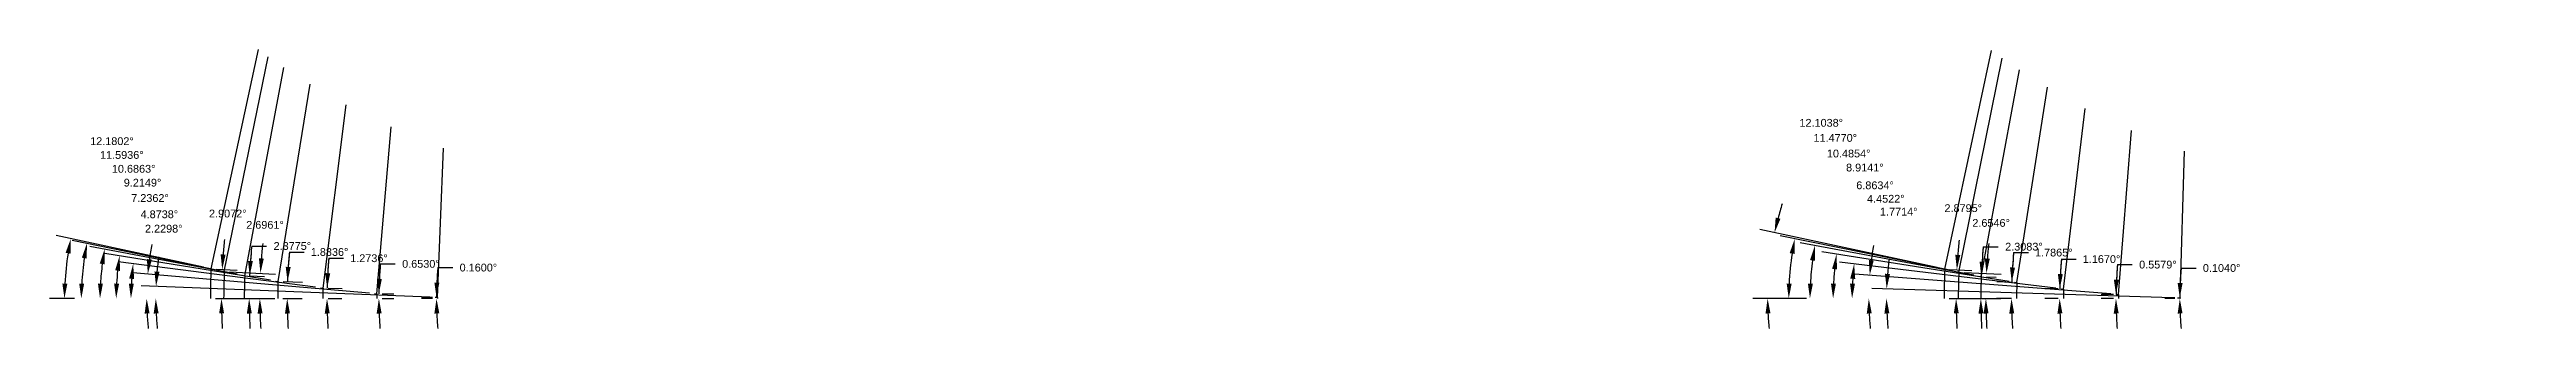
# Model space of a CAD drawing. Header units: inches. Extents: x 57 to 298, y -41 to 19.
# Drawn here: x 176.56 to 206.43, y -5.7 to -2.35 of the extents above; entities that cross this region are included whole.
import ezdxf

# ---------------------------------------------------------------- set-up
doc = ezdxf.new("R2010")
doc.units = ezdxf.units.IN
doc.header["$MEASUREMENT"] = 0
doc.header["$PDMODE"] = 35
doc.layers.get('Defpoints').update_dxf_attribs({"color": 10})
doc.layers.add('Blade_5', color=7, linetype='Continuous', true_color=0x0066cc)
doc.layers.add('Blade_6', color=7, linetype='Continuous', true_color=0xc880f5)
doc.styles.get("Standard").update_dxf_attribs({"font": 'arial.ttf'})
doc.dimstyles.get("Standard").update_dxf_attribs({"dimtxt": 0.09375, "dimasz": 0.18, "dimexe": 0.18, "dimexo": 0.0625, "dimgap": 0.09, "dimtad": 0, "dimtih": 1, "dimtoh": 1, "dimdec": 4, "dimzin": 0, "dimdsep": 46, "dimtxsty": 'Standard', "dimcen": 0.09, "dimadec": 4, "dimazin": 0, "dimtfac": 1, "dimtdec": 4, "dimtofl": 0, "dimtmove": 0, "dimatfit": 3, "dimfxl": 1, "dimtolj": 1, "dimtzin": 0, "dimarcsym": 0})

# ---------------------------------------------------------------- blocks, each defined once
blk = doc.blocks.new('*D309')
at = {"layer": 'Blade_5', "color": 0, "lineweight": -2, "transparency": 16777216}
for p, q in [((180.545, -4.927), (180.725, -4.927)), ((180.567, -5.287), (180.708, -5.289)), ((180.567, -5.344), (180.708, -5.344))]:
    blk.add_line(p, q, dxfattribs=at)
for start, end in [(175.2315, 179.347), (175.2321, 177.2896), (182.0574, 184.1149)]:
    blk.add_arc((185.541, -5.344), 5.013, start, end, dxfattribs=at)
at = {"layer": 'Blade_5', "color": 0, "transparency": 16777216}
for points in [[(180.501, -5.525), (180.561, -5.524), (180.528, -5.344)], [(180.564, -5.108), (180.504, -5.106), (180.528, -5.287)]]:
    blk.add_solid(points, dxfattribs=at)
at = {"layer": 'Defpoints', "color": 0, "transparency": 16777216}
for p in [(180.504, -5.344), (180.505, -5.287), (180.528, -5.325), (185.541, -5.344)]:
    blk.add_point(p, dxfattribs=at)
at = {"layer": 'Blade_5', "color": 0, "transparency": 16777216, "insert": (181.035, -4.927), "char_height": 0.09375, "attachment_point": 5}
blk.add_mtext('\\A1;0.6530°', dxfattribs=at)
blk = doc.blocks.new('*D310')
at = {"layer": 'Blade_5', "color": 0, "lineweight": -2, "transparency": 16777216}
for p, q in [((179.923, -4.859), (180.103, -4.859)), ((179.915, -5.344), (180.082, -5.344)), ((179.916, -5.219), (180.084, -5.223))]:
    blk.add_line(p, q, dxfattribs=at)
for start, end in [(175.0678, 178.7264), (175.0683, 176.8973), (181.8291, 183.6581)]:
    blk.add_arc((185.541, -5.344), 5.639, start, end, dxfattribs=at)
at = {"layer": 'Blade_5', "color": 0, "transparency": 16777216}
for points in [[(179.941, -5.04), (179.881, -5.038), (179.904, -5.219)], [(179.875, -5.525), (179.935, -5.524), (179.902, -5.344)]]:
    blk.add_solid(points, dxfattribs=at)
at = {"layer": 'Defpoints', "color": 0, "transparency": 16777216}
for p in [(179.853, -5.344), (179.854, -5.218), (179.902, -5.302), (185.541, -5.344)]:
    blk.add_point(p, dxfattribs=at)
at = {"layer": 'Blade_5', "color": 0, "transparency": 16777216, "insert": (180.408, -4.859), "char_height": 0.09375, "attachment_point": 5}
blk.add_mtext('\\A1;1.2736°', dxfattribs=at)
blk = doc.blocks.new('*D311')
at = {"layer": 'Blade_5', "color": 0, "lineweight": -2, "transparency": 16777216}
for p, q in [((179.448, -4.784), (179.628, -4.784)), ((179.371, -5.344), (179.602, -5.344)), ((179.374, -5.141), (179.606, -5.149))]:
    blk.add_line(p, q, dxfattribs=at)
for start, end in [(174.7448, 178.1164), (174.7452, 176.4308), (181.6856, 183.3712)]:
    blk.add_arc((185.541, -5.344), 6.119, start, end, dxfattribs=at)
at = {"layer": 'Blade_5', "color": 0, "transparency": 16777216}
for points in [[(179.464, -4.965), (179.404, -4.962), (179.426, -5.143)], [(179.395, -5.525), (179.455, -5.524), (179.422, -5.344)]]:
    blk.add_solid(points, dxfattribs=at)
at = {"layer": 'Defpoints', "color": 0, "transparency": 16777216}
for p in [(179.308, -5.344), (179.311, -5.139), (179.423, -5.277), (185.541, -5.344)]:
    blk.add_point(p, dxfattribs=at)
at = {"layer": 'Blade_5', "color": 0, "transparency": 16777216, "insert": (179.933, -4.784), "char_height": 0.09375, "attachment_point": 5}
blk.add_mtext('\\A1;1.8836°', dxfattribs=at)
blk = doc.blocks.new('*D312')
at = {"layer": 'Blade_5', "color": 0, "lineweight": -2, "transparency": 16777216}
for p, q in [((178.993, -4.712), (179.173, -4.712)), ((178.972, -5.071), (179.148, -5.079)), ((178.967, -5.344), (179.143, -5.344))]:
    blk.add_line(p, q, dxfattribs=at)
for start, end in [(174.4865, 177.6225), (174.4868, 176.0547), (181.5679, 183.1357)]:
    blk.add_arc((185.541, -5.344), 6.578, start, end, dxfattribs=at)
at = {"layer": 'Blade_5', "color": 0, "transparency": 16777216}
for points in [[(179.008, -4.893), (178.949, -4.89), (178.969, -5.071)], [(178.935, -5.525), (178.995, -5.524), (178.963, -5.344)]]:
    blk.add_solid(points, dxfattribs=at)
at = {"layer": 'Defpoints', "color": 0, "transparency": 16777216}
for p in [(178.91, -5.069), (178.904, -5.344), (178.964, -5.253), (185.541, -5.344)]:
    blk.add_point(p, dxfattribs=at)
at = {"layer": 'Blade_5', "color": 0, "transparency": 16777216, "insert": (179.484, -4.712), "char_height": 0.09375, "attachment_point": 5}
blk.add_mtext('\\A1;2.3775°', dxfattribs=at)
blk = doc.blocks.new('*D313')
at = {"layer": 'Blade_5', "color": 0, "lineweight": -2, "transparency": 16777216}
for p, q in [((178.726, -5.023), (179.279, -5.049)), ((178.718, -5.344), (179.272, -5.344))]:
    blk.add_line(p, q, dxfattribs=at)
for start, end in [(174.1052, 175.7045), (181.5993, 183.1986)]:
    blk.add_arc((185.541, -5.344), 6.449, start, end, dxfattribs=at)
at = {"layer": 'Blade_5', "color": 0, "transparency": 16777216}
for points in [[(179.14, -4.863), (179.081, -4.859), (179.099, -5.041)], [(179.065, -5.525), (179.125, -5.524), (179.092, -5.344)]]:
    blk.add_solid(points, dxfattribs=at)
at = {"layer": 'Defpoints', "color": 0, "transparency": 16777216}
for p in [(178.663, -5.02), (178.656, -5.344), (179.093, -5.243), (185.541, -5.344)]:
    blk.add_point(p, dxfattribs=at)
at = {"layer": 'Blade_5', "color": 0, "transparency": 16777216, "insert": (179.154, -4.457), "char_height": 0.09375, "attachment_point": 5}
blk.add_mtext('\\A1;2.6961°', dxfattribs=at)
blk = doc.blocks.new('*D314')
at = {"layer": 'Blade_5', "color": 0, "lineweight": -2, "transparency": 16777216}
for p, q in [((178.567, -4.99), (178.818, -5.003)), ((178.558, -5.344), (178.809, -5.344))]:
    blk.add_line(p, q, dxfattribs=at)
for start, end in [(174.1086, 175.6007), (181.4921, 182.9842)]:
    blk.add_arc((185.541, -5.344), 6.912, start, end, dxfattribs=at)
at = {"layer": 'Blade_5', "color": 0, "transparency": 16777216}
for points in [[(178.679, -4.816), (178.619, -4.812), (178.638, -4.994)], [(178.601, -5.524), (178.661, -5.524), (178.629, -5.344)]]:
    blk.add_solid(points, dxfattribs=at)
at = {"layer": 'Defpoints', "color": 0, "transparency": 16777216}
for p in [(178.504, -4.987), (178.495, -5.344), (178.63, -5.227), (185.541, -5.344)]:
    blk.add_point(p, dxfattribs=at)
at = {"layer": 'Blade_5', "color": 0, "transparency": 16777216, "insert": (178.705, -4.321), "char_height": 0.09375, "attachment_point": 5}
blk.add_mtext('\\A1;2.9072°', dxfattribs=at)
blk = doc.blocks.new('*D315')
at = {"layer": 'Blade_5', "color": 0, "lineweight": -2, "transparency": 16777216}
blk.add_line((180.413, -5.279), (177.561, -5.036), dxfattribs=at)
for start, end in [(169.1477, 172.1369), (182.9892, 185.9785)]:
    blk.add_arc((181.178, -5.344), 3.451, start, end, dxfattribs=at)
at = {"layer": 'Blade_5', "color": 0, "transparency": 16777216}
for points in [[(177.79, -4.875), (177.73, -4.869), (177.74, -5.051)], [(177.702, -5.525), (177.762, -5.523), (177.727, -5.344)]]:
    blk.add_solid(points, dxfattribs=at)
at = {"layer": 'Defpoints', "color": 0, "transparency": 16777216}
for p in [(176.921, -5.344), (177.729, -5.246), (180.475, -5.284), (180.505, -5.287), (181.854, -5.344)]:
    blk.add_point(p, dxfattribs=at)
at = {"layer": 'Blade_5', "color": 0, "transparency": 16777216, "insert": (177.88, -4.33), "char_height": 0.09375, "attachment_point": 5}
blk.add_mtext('\\A1;4.8738°', dxfattribs=at)
blk = doc.blocks.new('*D316')
at = {"layer": 'Blade_5', "color": 0, "lineweight": -2, "transparency": 16777216}
blk.add_line((181.143, -5.329), (177.66, -5.193), dxfattribs=at)
for start, end in [(172.2067, 174.9885), (182.7817, 185.5634)]:
    blk.add_arc((181.545, -5.344), 3.708, start, end, dxfattribs=at)
at = {"layer": 'Blade_5', "color": 0, "transparency": 16777216}
for points in [[(177.881, -5.022), (177.821, -5.018), (177.84, -5.2)], [(177.811, -5.525), (177.871, -5.523), (177.837, -5.344)]]:
    blk.add_solid(points, dxfattribs=at)
at = {"layer": 'Defpoints', "color": 0, "transparency": 16777216}
for p in [(176.921, -5.344), (177.837, -5.296), (181.206, -5.331), (181.236, -5.332), (181.854, -5.344)]:
    blk.add_point(p, dxfattribs=at)
at = {"layer": 'Blade_5', "color": 0, "transparency": 16777216, "insert": (177.933, -4.503), "char_height": 0.09375, "attachment_point": 5}
blk.add_mtext('\\A1;2.2298°', dxfattribs=at)
blk = doc.blocks.new('*D317')
at = {"layer": 'Blade_5', "color": 0, "lineweight": -2, "transparency": 16777216}
blk.add_line((179.762, -5.206), (177.385, -4.904), dxfattribs=at)
blk.add_arc((180.85, -5.344), 3.312, 175.8778, 176.886, dxfattribs=at)
at = {"layer": 'Blade_5', "color": 0, "transparency": 16777216}
for points in [[(177.516, -5.103), (177.576, -5.109), (177.564, -4.927)], [(177.572, -5.165), (177.512, -5.163), (177.537, -5.344)]]:
    blk.add_solid(points, dxfattribs=at)
at = {"layer": 'Defpoints', "color": 0, "transparency": 16777216}
for p in [(176.921, -5.344), (177.54, -5.205), (179.824, -5.214), (179.854, -5.218), (181.854, -5.344)]:
    blk.add_point(p, dxfattribs=at)
at = {"layer": 'Blade_5', "color": 0, "transparency": 16777216, "insert": (177.767, -4.134), "char_height": 0.09375, "attachment_point": 5}
blk.add_mtext('\\A1;7.2362°', dxfattribs=at)
blk = doc.blocks.new('*D318')
at = {"layer": 'Blade_5', "color": 0, "lineweight": -2, "transparency": 16777216}
blk.add_line((179.22, -5.124), (177.223, -4.8), dxfattribs=at)
blk.add_arc((180.574, -5.344), 3.215, 173.9929, 176.7922, dxfattribs=at)
at = {"layer": 'Blade_5', "color": 0, "transparency": 16777216}
for points in [[(177.347, -5.004), (177.406, -5.012), (177.4, -4.829)], [(177.394, -5.165), (177.334, -5.163), (177.359, -5.344)]]:
    blk.add_solid(points, dxfattribs=at)
at = {"layer": 'Defpoints', "color": 0, "transparency": 16777216}
for p in [(176.921, -5.344), (177.363, -5.172), (179.282, -5.134), (179.311, -5.139), (181.854, -5.344)]:
    blk.add_point(p, dxfattribs=at)
at = {"layer": 'Blade_5', "color": 0, "transparency": 16777216, "insert": (177.677, -3.949), "char_height": 0.09375, "attachment_point": 5}
blk.add_mtext('\\A1;9.2149°', dxfattribs=at)
blk = doc.blocks.new('*D319')
at = {"layer": 'Blade_5', "color": 0, "lineweight": -2, "transparency": 16777216}
blk.add_line((178.819, -5.052), (177.042, -4.716), dxfattribs=at)
blk.add_arc((180.369, -5.344), 3.205, 172.5317, 176.782, dxfattribs=at)
at = {"layer": 'Blade_5', "color": 0, "transparency": 16777216}
for points in [[(177.161, -4.923), (177.22, -4.932), (177.219, -4.75)], [(177.199, -5.165), (177.139, -5.163), (177.164, -5.344)]]:
    blk.add_solid(points, dxfattribs=at)
at = {"layer": 'Defpoints', "color": 0, "transparency": 16777216}
for p in [(178.88, -5.063), (178.91, -5.069), (176.921, -5.344), (177.17, -5.145), (181.854, -5.344)]:
    blk.add_point(p, dxfattribs=at)
at = {"layer": 'Blade_5', "color": 0, "transparency": 16777216, "insert": (177.57, -3.782), "char_height": 0.09375, "attachment_point": 5}
blk.add_mtext('\\A1;10.6863°', dxfattribs=at)
blk = doc.blocks.new('*D320')
at = {"layer": 'Blade_5', "color": 0, "lineweight": -2, "transparency": 16777216}
blk.add_line((178.573, -5.002), (176.829, -4.644), dxfattribs=at)
blk.add_arc((180.242, -5.344), 3.304, 171.5287, 176.8777, dxfattribs=at)
at = {"layer": 'Blade_5', "color": 0, "transparency": 16777216}
for points in [[(176.945, -4.852), (177.004, -4.863), (177.006, -4.68)], [(176.973, -5.165), (176.913, -5.163), (176.938, -5.344)]]:
    blk.add_solid(points, dxfattribs=at)
at = {"layer": 'Defpoints', "color": 0, "transparency": 16777216}
for p in [(178.634, -5.014), (178.663, -5.02), (176.921, -5.344), (176.946, -5.121), (181.854, -5.344)]:
    blk.add_point(p, dxfattribs=at)
at = {"layer": 'Blade_5', "color": 0, "transparency": 16777216, "insert": (177.427, -3.615), "char_height": 0.09375, "attachment_point": 5}
blk.add_mtext('\\A1;11.5936°', dxfattribs=at)
blk = doc.blocks.new('*D321')
at = {"layer": 'Blade_5', "color": 0, "lineweight": -2, "transparency": 16777216}
for p, q in [((178.414, -4.967), (176.636, -4.584)), ((176.858, -5.344), (176.555, -5.344))]:
    blk.add_line(p, q, dxfattribs=at)
blk.add_arc((180.16, -5.344), 3.425, 170.8316, 176.9881, dxfattribs=at)
at = {"layer": 'Blade_5', "color": 0, "transparency": 16777216}
for points in [[(176.749, -4.793), (176.808, -4.804), (176.812, -4.622)], [(176.77, -5.165), (176.71, -5.163), (176.735, -5.344)]]:
    blk.add_solid(points, dxfattribs=at)
at = {"layer": 'Defpoints', "color": 0, "transparency": 16777216}
for p in [(178.475, -4.98), (178.504, -4.987), (176.744, -5.102), (176.921, -5.344), (181.854, -5.344)]:
    blk.add_point(p, dxfattribs=at)
at = {"layer": 'Blade_5', "color": 0, "transparency": 16777216, "insert": (177.308, -3.449), "char_height": 0.09375, "attachment_point": 5}
blk.add_mtext('\\A1;12.1802°', dxfattribs=at)
blk = doc.blocks.new('*D338')
at = {"layer": 'Blade_6', "color": 0, "lineweight": -2, "transparency": 16777216}
for p, q in [((202.267, -4.977), (202.447, -4.977)), ((202.192, -5.336), (202.071, -5.336)), ((202.192, -5.344), (202.071, -5.344))]:
    blk.add_line(p, q, dxfattribs=at)
for start, end in [(174.9622, 179.896), (174.9633, 177.4296), (182.4663, 184.9326)]:
    blk.add_arc((206.433, -5.344), 4.182, start, end, dxfattribs=at)
at = {"layer": 'Blade_6', "color": 0, "transparency": 16777216}
for points in [[(202.285, -5.157), (202.225, -5.156), (202.251, -5.337)], [(202.225, -5.525), (202.284, -5.523), (202.251, -5.344)]]:
    blk.add_solid(points, dxfattribs=at)
at = {"layer": 'Defpoints', "color": 0, "transparency": 16777216}
for p in [(202.251, -5.342), (202.254, -5.337), (202.254, -5.344), (206.433, -5.344)]:
    blk.add_point(p, dxfattribs=at)
at = {"layer": 'Blade_6', "color": 0, "transparency": 16777216, "insert": (202.756, -4.977), "char_height": 0.09375, "attachment_point": 5}
blk.add_mtext('\\A1;0.1040°', dxfattribs=at)
blk = doc.blocks.new('*D339')
at = {"layer": 'Blade_6', "color": 0, "lineweight": -2, "transparency": 16777216}
for p, q in [((201.498, -4.936), (201.678, -4.936)), ((201.45, -5.296), (201.301, -5.294)), ((201.45, -5.344), (201.301, -5.344))]:
    blk.add_line(p, q, dxfattribs=at)
for start, end in [(175.2755, 179.4421), (175.2761, 177.3591), (182.083, 184.166)]:
    blk.add_arc((206.433, -5.344), 4.951, start, end, dxfattribs=at)
at = {"layer": 'Blade_6', "color": 0, "transparency": 16777216}
for points in [[(201.454, -5.525), (201.514, -5.524), (201.481, -5.344)], [(201.516, -5.117), (201.456, -5.115), (201.481, -5.296)]]:
    blk.add_solid(points, dxfattribs=at)
at = {"layer": 'Defpoints', "color": 0, "transparency": 16777216}
for p in [(201.481, -5.328), (201.512, -5.344), (201.513, -5.296), (206.433, -5.344)]:
    blk.add_point(p, dxfattribs=at)
at = {"layer": 'Blade_6', "color": 0, "transparency": 16777216, "insert": (201.987, -4.936), "char_height": 0.09375, "attachment_point": 5}
blk.add_mtext('\\A1;0.5579°', dxfattribs=at)
blk = doc.blocks.new('*D340')
at = {"layer": 'Blade_6', "color": 0, "lineweight": -2, "transparency": 16777216}
for p, q in [((200.822, -4.87), (201.002, -4.87)), ((200.784, -5.344), (200.622, -5.344)), ((200.785, -5.229), (200.623, -5.226))]:
    blk.add_line(p, q, dxfattribs=at)
for start, end in [(175.1689, 178.833), (175.1694, 177.0012), (181.8318, 183.6636)]:
    blk.add_arc((206.433, -5.344), 5.63, start, end, dxfattribs=at)
at = {"layer": 'Blade_6', "color": 0, "transparency": 16777216}
for points in [[(200.84, -5.051), (200.78, -5.048), (200.803, -5.229)], [(200.775, -5.525), (200.835, -5.524), (200.802, -5.344)]]:
    blk.add_solid(points, dxfattribs=at)
at = {"layer": 'Defpoints', "color": 0, "transparency": 16777216}
for p in [(200.802, -5.306), (200.847, -5.344), (200.848, -5.23), (206.433, -5.344)]:
    blk.add_point(p, dxfattribs=at)
at = {"layer": 'Blade_6', "color": 0, "transparency": 16777216, "insert": (201.307, -4.87), "char_height": 0.09375, "attachment_point": 5}
blk.add_mtext('\\A1;1.1670°', dxfattribs=at)
blk = doc.blocks.new('*D341')
at = {"layer": 'Blade_6', "color": 0, "lineweight": -2, "transparency": 16777216}
for p, q in [((200.246, -4.791), (200.426, -4.791)), ((200.22, -5.344), (200.041, -5.344)), ((200.223, -5.15), (200.044, -5.145))]:
    blk.add_line(p, q, dxfattribs=at)
for start, end in [(174.8922, 178.2135), (174.8925, 176.553), (181.6605, 183.321)]:
    blk.add_arc((206.433, -5.344), 6.211, start, end, dxfattribs=at)
at = {"layer": 'Blade_6', "color": 0, "transparency": 16777216}
for points in [[(200.263, -4.972), (200.203, -4.969), (200.224, -5.15)], [(200.194, -5.525), (200.254, -5.524), (200.221, -5.344)]]:
    blk.add_solid(points, dxfattribs=at)
at = {"layer": 'Defpoints', "color": 0, "transparency": 16777216}
for p in [(200.222, -5.28), (200.282, -5.344), (200.285, -5.152), (206.433, -5.344)]:
    blk.add_point(p, dxfattribs=at)
at = {"layer": 'Blade_6', "color": 0, "transparency": 16777216, "insert": (200.731, -4.791), "char_height": 0.09375, "attachment_point": 5}
blk.add_mtext('\\A1;1.7865°', dxfattribs=at)
blk = doc.blocks.new('*D342')
at = {"layer": 'Blade_6', "color": 0, "lineweight": -2, "transparency": 16777216}
for p, q in [((199.88, -4.72), (200.06, -4.72)), ((199.913, -5.344), (200.031, -5.344)), ((199.919, -5.082), (200.036, -5.086))]:
    blk.add_line(p, q, dxfattribs=at)
for start, end in [(174.5575, 177.6917), (174.5578, 176.1248), (181.567, 183.1339)]:
    blk.add_arc((206.433, -5.344), 6.582, start, end, dxfattribs=at)
at = {"layer": 'Blade_6', "color": 0, "transparency": 16777216}
for points in [[(199.896, -4.901), (199.836, -4.898), (199.856, -5.079)], [(199.823, -5.525), (199.883, -5.524), (199.851, -5.344)]]:
    blk.add_solid(points, dxfattribs=at)
at = {"layer": 'Defpoints', "color": 0, "transparency": 16777216}
for p in [(199.856, -5.079), (199.851, -5.256), (199.851, -5.344), (206.433, -5.344)]:
    blk.add_point(p, dxfattribs=at)
at = {"layer": 'Blade_6', "color": 0, "transparency": 16777216, "insert": (200.371, -4.72), "char_height": 0.09375, "attachment_point": 5}
blk.add_mtext('\\A1;2.3083°', dxfattribs=at)
blk = doc.blocks.new('*D343')
at = {"layer": 'Blade_6', "color": 0, "lineweight": -2, "transparency": 16777216}
for p, q in [((199.649, -5.03), (200.098, -5.05)), ((199.641, -5.344), (200.092, -5.344))]:
    blk.add_line(p, q, dxfattribs=at)
for start, end in [(174.1822, 175.7638), (181.5816, 183.1632)]:
    blk.add_arc((206.433, -5.344), 6.521, start, end, dxfattribs=at)
at = {"layer": 'Blade_6', "color": 0, "transparency": 16777216}
for points in [[(199.959, -4.864), (199.899, -4.861), (199.919, -5.042)], [(199.884, -5.525), (199.944, -5.524), (199.912, -5.344)]]:
    blk.add_solid(points, dxfattribs=at)
at = {"layer": 'Defpoints', "color": 0, "transparency": 16777216}
for p in [(199.586, -5.027), (199.579, -5.344), (199.912, -5.243), (206.433, -5.344)]:
    blk.add_point(p, dxfattribs=at)
at = {"layer": 'Blade_6', "color": 0, "transparency": 16777216, "insert": (199.975, -4.434), "char_height": 0.09375, "attachment_point": 5}
blk.add_mtext('\\A1;2.6546°', dxfattribs=at)
blk = doc.blocks.new('*D344')
at = {"layer": 'Blade_6', "color": 0, "lineweight": -2, "transparency": 16777216}
for p, q in [((199.479, -4.994), (199.741, -5.008)), ((199.47, -5.344), (199.733, -5.344))]:
    blk.add_line(p, q, dxfattribs=at)
for start, end in [(174.1222, 175.6213), (181.4991, 182.9982)]:
    blk.add_arc((206.433, -5.344), 6.88, start, end, dxfattribs=at)
at = {"layer": 'Blade_6', "color": 0, "transparency": 16777216}
for points in [[(199.603, -4.821), (199.543, -4.817), (199.562, -4.999)], [(199.525, -5.524), (199.585, -5.524), (199.553, -5.344)]]:
    blk.add_solid(points, dxfattribs=at)
at = {"layer": 'Defpoints', "color": 0, "transparency": 16777216}
for p in [(199.416, -4.991), (199.407, -5.344), (199.554, -5.229), (206.433, -5.344)]:
    blk.add_point(p, dxfattribs=at)
at = {"layer": 'Blade_6', "color": 0, "transparency": 16777216, "insert": (199.639, -4.256), "char_height": 0.09375, "attachment_point": 5}
blk.add_mtext('\\A1;2.8795°', dxfattribs=at)
blk = doc.blocks.new('*D345')
at = {"layer": 'Blade_6', "color": 0, "lineweight": -2, "transparency": 16777216}
blk.add_line((202.162, -5.334), (198.535, -5.222), dxfattribs=at)
for start, end in [(172.7803, 175.5045), (182.7241, 185.4483)]:
    blk.add_arc((202.5, -5.344), 3.786, start, end, dxfattribs=at)
at = {"layer": 'Blade_6', "color": 0, "transparency": 16777216}
for points in [[(198.755, -5.049), (198.695, -5.046), (198.715, -5.227)], [(198.688, -5.525), (198.748, -5.523), (198.713, -5.344)]]:
    blk.add_solid(points, dxfattribs=at)
at = {"layer": 'Defpoints', "color": 0, "transparency": 16777216}
for p in [(197.812, -5.344), (198.714, -5.305), (202.224, -5.336), (202.254, -5.337), (202.745, -5.344)]:
    blk.add_point(p, dxfattribs=at)
at = {"layer": 'Blade_6', "color": 0, "transparency": 16777216, "insert": (198.861, -4.298), "char_height": 0.09375, "attachment_point": 5}
blk.add_mtext('\\A1;1.7714°', dxfattribs=at)
blk = doc.blocks.new('*D346')
at = {"layer": 'Blade_6', "color": 0, "lineweight": -2, "transparency": 16777216}
blk.add_line((201.421, -5.289), (198.332, -5.049), dxfattribs=at)
for start, end in [(169.8614, 172.7046), (182.8432, 185.6864)]:
    blk.add_arc((202.128, -5.344), 3.628, start, end, dxfattribs=at)
at = {"layer": 'Blade_6', "color": 0, "transparency": 16777216}
for points in [[(198.559, -4.887), (198.5, -4.88), (198.511, -5.063)], [(198.475, -5.525), (198.535, -5.523), (198.5, -5.344)]]:
    blk.add_solid(points, dxfattribs=at)
at = {"layer": 'Defpoints', "color": 0, "transparency": 16777216}
for p in [(197.812, -5.344), (198.501, -5.25), (201.483, -5.294), (201.513, -5.296), (202.745, -5.344)]:
    blk.add_point(p, dxfattribs=at)
at = {"layer": 'Blade_6', "color": 0, "transparency": 16777216, "insert": (198.705, -4.143), "char_height": 0.09375, "attachment_point": 5}
blk.add_mtext('\\A1;4.4522°', dxfattribs=at)
blk = doc.blocks.new('*D347')
at = {"layer": 'Blade_6', "color": 0, "lineweight": -2, "transparency": 16777216}
blk.add_line((200.756, -5.219), (198.145, -4.905), dxfattribs=at)
blk.add_arc((201.793, -5.344), 3.495, 176.0878, 177.0487, dxfattribs=at)
at = {"layer": 'Blade_6', "color": 0, "transparency": 16777216}
for points in [[(198.276, -5.103), (198.336, -5.108), (198.323, -4.926)], [(198.333, -5.165), (198.273, -5.163), (198.298, -5.344)]]:
    blk.add_solid(points, dxfattribs=at)
at = {"layer": 'Defpoints', "color": 0, "transparency": 16777216}
for p in [(197.812, -5.344), (198.301, -5.205), (200.818, -5.227), (200.848, -5.23), (202.745, -5.344)]:
    blk.add_point(p, dxfattribs=at)
at = {"layer": 'Blade_6', "color": 0, "transparency": 16777216, "insert": (198.575, -3.981), "char_height": 0.09375, "attachment_point": 5}
blk.add_mtext('\\A1;6.8634°', dxfattribs=at)
blk = doc.blocks.new('*D348')
at = {"layer": 'Blade_6', "color": 0, "lineweight": -2, "transparency": 16777216}
blk.add_line((200.194, -5.138), (197.932, -4.783), dxfattribs=at)
blk.add_arc((201.508, -5.344), 3.439, 174.0852, 177.0007, dxfattribs=at)
at = {"layer": 'Blade_6', "color": 0, "transparency": 16777216}
for points in [[(198.057, -4.986), (198.117, -4.994), (198.11, -4.811)], [(198.103, -5.165), (198.043, -5.163), (198.069, -5.344)]]:
    blk.add_solid(points, dxfattribs=at)
at = {"layer": 'Defpoints', "color": 0, "transparency": 16777216}
for p in [(197.812, -5.344), (198.073, -5.166), (200.256, -5.148), (200.285, -5.152), (202.745, -5.344)]:
    blk.add_point(p, dxfattribs=at)
at = {"layer": 'Blade_6', "color": 0, "transparency": 16777216, "insert": (198.452, -3.767), "char_height": 0.09375, "attachment_point": 5}
blk.add_mtext('\\A1;8.9141°', dxfattribs=at)
blk = doc.blocks.new('*D349')
at = {"layer": 'Blade_6', "color": 0, "lineweight": -2, "transparency": 16777216}
for p, q in [((199.765, -5.062), (197.672, -4.675)), ((197.75, -5.344), (197.61, -5.344))]:
    blk.add_line(p, q, dxfattribs=at)
blk.add_arc((201.288, -5.344), 3.498, 172.4631, 177.0515, dxfattribs=at)
at = {"layer": 'Blade_6', "color": 0, "transparency": 16777216}
for points in [[(197.791, -4.881), (197.85, -4.89), (197.849, -4.708)], [(197.825, -5.165), (197.765, -5.163), (197.79, -5.344)]]:
    blk.add_solid(points, dxfattribs=at)
at = {"layer": 'Defpoints', "color": 0, "transparency": 16777216}
for p in [(199.827, -5.074), (199.856, -5.079), (197.797, -5.131), (197.812, -5.344), (202.745, -5.344)]:
    blk.add_point(p, dxfattribs=at)
at = {"layer": 'Blade_6', "color": 0, "transparency": 16777216, "insert": (198.257, -3.598), "char_height": 0.09375, "attachment_point": 5}
blk.add_mtext('\\A1;10.4854°', dxfattribs=at)
blk = doc.blocks.new('*D350')
at = {"layer": 'Blade_6', "color": 0, "lineweight": -2, "transparency": 16777216}
for p, q in [((199.496, -5.008), (197.43, -4.589)), ((197.75, -5.344), (197.354, -5.344))]:
    blk.add_line(p, q, dxfattribs=at)
blk.add_arc((201.15, -5.344), 3.616, 171.3757, 177.1473, dxfattribs=at)
at = {"layer": 'Blade_6', "color": 0, "transparency": 16777216}
for points in [[(197.545, -4.797), (197.605, -4.807), (197.606, -4.625)], [(197.569, -5.165), (197.509, -5.163), (197.534, -5.344)]]:
    blk.add_solid(points, dxfattribs=at)
at = {"layer": 'Defpoints', "color": 0, "transparency": 16777216}
for p in [(199.557, -5.021), (199.586, -5.027), (197.542, -5.103), (197.812, -5.344), (202.745, -5.344)]:
    blk.add_point(p, dxfattribs=at)
at = {"layer": 'Blade_6', "color": 0, "transparency": 16777216, "insert": (198.095, -3.41), "char_height": 0.09375, "attachment_point": 5}
blk.add_mtext('\\A1;11.4770°', dxfattribs=at)
blk = doc.blocks.new('*D351')
at = {"layer": 'Blade_6', "color": 0, "lineweight": -2, "transparency": 16777216}
for p, q in [((199.326, -4.972), (197.187, -4.513)), ((197.75, -5.344), (197.099, -5.344))]:
    blk.add_line(p, q, dxfattribs=at)
for start, end in [(162.4429, 165.1695), (182.7267, 185.4533)]:
    blk.add_arc((201.062, -5.344), 3.783, start, end, dxfattribs=at)
at = {"layer": 'Blade_6', "color": 0, "transparency": 16777216}
for points in [[(197.434, -4.383), (197.376, -4.369), (197.363, -4.551)], [(197.254, -5.525), (197.314, -5.523), (197.279, -5.344)]]:
    blk.add_solid(points, dxfattribs=at)
at = {"layer": 'Defpoints', "color": 0, "transparency": 16777216}
for p in [(197.289, -5.078), (199.387, -4.985), (199.416, -4.991), (197.812, -5.344), (202.745, -5.344)]:
    blk.add_point(p, dxfattribs=at)
at = {"layer": 'Blade_6', "color": 0, "transparency": 16777216, "insert": (197.926, -3.228), "char_height": 0.09375, "attachment_point": 5}
blk.add_mtext('\\A1;12.1038°', dxfattribs=at)
blk = doc.blocks.new('*D352')
at = {"layer": 'Blade_5', "color": 0, "lineweight": -2, "transparency": 16777216}
for p, q in [((181.239, -4.972), (181.419, -4.972)), ((181.173, -5.332), (181.043, -5.332)), ((181.173, -5.344), (181.043, -5.344))]:
    blk.add_line(p, q, dxfattribs=at)
for start, end in [(175.0621, 179.84), (175.0632, 177.4516), (182.3884, 184.7769)]:
    blk.add_arc((185.541, -5.344), 4.318, start, end, dxfattribs=at)
at = {"layer": 'Blade_5', "color": 0, "transparency": 16777216}
for points in [[(181.257, -5.153), (181.197, -5.151), (181.223, -5.332)], [(181.197, -5.525), (181.257, -5.523), (181.223, -5.344)]]:
    blk.add_solid(points, dxfattribs=at)
at = {"layer": 'Defpoints', "color": 0, "transparency": 16777216}
for p in [(181.223, -5.34), (181.236, -5.332), (181.236, -5.344), (185.541, -5.344)]:
    blk.add_point(p, dxfattribs=at)
at = {"layer": 'Blade_5', "color": 0, "transparency": 16777216, "insert": (181.728, -4.972), "char_height": 0.09375, "attachment_point": 5}
blk.add_mtext('\\A1;0.1600°', dxfattribs=at)

msp = doc.modelspace()

# ---------------------------------------------------------------- linework, layer by layer
at = {"layer": 'Blade_5'}
for p, q in [((178.50414, -4.98675), (179.07426, -2.3454)), ((178.66319, -5.02023), (179.19432, -2.4313)), ((178.90982, -5.0688), (179.38315, -2.56053)), ((179.31139, -5.13925), (179.6973, -2.76046)), ((179.85394, -5.21768), (180.1343, -3.00959)), ((180.5048, -5.28672), (180.67626, -3.27583)), ((181.2359, -5.3321), (181.30602, -3.53125)), ((178.47481, -4.98042), (178.50414, -4.98675)), ((178.6338, -5.0142), (178.66319, -5.02023)), ((178.88034, -5.06324), (178.90982, -5.0688)), ((179.28177, -5.13445), (179.31139, -5.13925)), ((179.82418, -5.2139), (179.85394, -5.21768)), ((180.4749, -5.28417), (180.5048, -5.28672)), ((181.2359, -5.3321), (181.20592, -5.33093))]:
    msp.add_line(p, q, dxfattribs=at)
for radius, start in [(7.046, 177.092763), (6.8855, 177.303872), (6.63695, 177.622524), (6.23305, 178.116435), (5.68853, 178.726366), (5.0366, 179.347002), (4.30518, 179.840023)]:
    msp.add_arc((185.54106, -5.34412), radius, start, 180, dxfattribs=at)
at = {"layer": 'Blade_6'}
for p, q in [((199.41634, -4.99121), (199.98131, -2.35669)), ((199.58635, -5.02669), (200.10988, -2.44816)), ((199.85606, -5.07903), (200.31699, -2.58855)), ((200.28517, -5.15238), (200.65417, -2.79981)), ((200.84796, -5.23036), (201.10993, -3.05391)), ((201.51272, -5.29622), (201.66663, -3.31963)), ((202.25434, -5.33653), (202.30895, -3.57079)), ((199.387, -4.98492), (199.41634, -4.99121)), ((199.55695, -5.02072), (199.58635, -5.02669)), ((199.82656, -5.07357), (199.85606, -5.07903)), ((200.25553, -5.14773), (200.28517, -5.15238)), ((200.81818, -5.22677), (200.84796, -5.23036)), ((201.48282, -5.29389), (201.51272, -5.29622)), ((202.22436, -5.33561), (202.25434, -5.33653))]:
    msp.add_line(p, q, dxfattribs=at)
for radius, start in [(7.02511, 177.120467), (6.85358, 177.345369), (6.58185, 177.691725), (6.15039, 178.213461), (5.58577, 178.833001), (4.92008, 179.442126), (4.17824, 179.895966)]:
    msp.add_arc((206.43257, -5.34412), radius, start, 180, dxfattribs=at)

# ---------------------------------------------------------------- dimensions: what is measured, and where the dimension line sits
at = {"layer": 'Blade_5'}
for base, line1, line2, picture, middle in [((176.7438078, -5.101652), ((181.8535649, -5.3441202), (176.9206982, -5.3441202)), ((178.4748106, -4.980424), (178.5041352, -4.9867536)), '*D321', (177.3075851, -3.4486922)), ((176.94592585, -5.12147036), ((181.85356491, -5.34412021), (176.92069818, -5.34412021)), ((178.63380165, -5.01420463), (178.66318958, -5.02023368)), '*D320', (177.42678912, -3.61547777)), ((177.16974805, -5.14497521), ((181.85356491, -5.34412021), (176.92069818, -5.34412021)), ((178.88034478, -5.06323728), (178.9098245, -5.06880025)), '*D319', (177.56983395, -3.78226331)), ((177.36334148, -5.17182019), ((181.85356491, -5.34412021), (176.92069818, -5.34412021)), ((179.28177235, -5.13444523), (179.3113852, -5.13924935)), '*D318', (177.67711723, -3.94904901)), ((177.5403729, -5.20471715), ((181.85356491, -5.34412021), (176.92069818, -5.34412021)), ((179.82417883, -5.21390084), (179.85393988, -5.21767966)), '*D317', (177.76652025, -4.13370437)), ((177.72884232, -5.24629502), ((181.85356491, -5.34412021), (176.92069818, -5.34412021)), ((180.47490458, -5.28417066), (180.50479611, -5.28671951)), '*D315', (177.87976408, -4.33027312)), ((177.83705851, -5.29602079), ((181.85356491, -5.34412021), (176.92069818, -5.34412021)), ((181.2358999, -5.33209959), (181.20592261, -5.33093235)), '*D316', (177.93340589, -4.50301526))]:
    dim = msp.add_angular_dim_2l(base=base, line1=line1, line2=line2, dimstyle='Standard', dxfattribs=at)
    dim.commit()
    dim.dimension.update_dxf_attribs({"geometry": picture, "text_midpoint": middle, "dimtype": 162})
for base, p1, p2, picture, middle in [((178.629969, -5.227217), (178.504135, -4.986754), (178.495067, -5.34412), '*D314', (178.705134, -4.32091)), ((179.093148, -5.242974), (178.66319, -5.020234), (178.655568, -5.34412), '*D313', (179.153666, -4.45699))]:
    dim = msp.add_angular_dim_3p(base=base, center=(185.541065, -5.34412), p1=p1, p2=p2, dimstyle='Standard', dxfattribs=at)
    dim.commit()
    dim.dimension.update_dxf_attribs({"geometry": picture, "text_midpoint": middle, "dimtype": 165})
for base, p1, p2, picture, middle in [((178.96358, -5.25314), (178.90982, -5.0688), (178.90411, -5.34412), '*D312', (179.48359, -4.71209)), ((179.42283, -5.27707), (179.31139, -5.13925), (179.30802, -5.34412), '*D311', (179.93317, -4.78371)), ((179.90242, -5.30234), (179.85394, -5.21768), (179.85253, -5.34412), '*D310', (180.40814, -4.85931)), ((180.52816, -5.32508), (180.5048, -5.28672), (180.50447, -5.34412), '*D309', (181.03489, -4.92739)), ((181.22276, -5.3401), (181.2359, -5.3321), (181.23588, -5.34412), '*D352', (181.7282, -4.97242))]:
    dim = msp.add_angular_dim_3p(base=base, center=(185.54106, -5.34412), p1=p1, p2=p2, dimstyle='Standard', dxfattribs=at)
    dim.commit()
    dim.dimension.update_dxf_attribs({"geometry": picture, "text_midpoint": middle})
at = {"layer": 'Blade_6'}
for base, line1, line2, picture, middle in [((197.2886316, -5.07797), ((202.7450723, -5.3441202), (197.8122056, -5.3441202)), ((199.3870028, -4.9849152), (199.4163359, -4.9912057)), '*D351', (197.926345, -3.2282735)), ((197.5422038, -5.10288303), ((202.74507231, -5.34412021), (197.81220558, -5.34412021)), ((199.55694762, -5.02072418), (199.58634776, -5.02669342)), '*D350', (198.09505087, -3.40984776)), ((197.79676159, -5.13085997), ((202.74507231, -5.34412021), (197.81220558, -5.34412021)), ((199.82656417, -5.07356942), (199.85606321, -5.07902897)), '*D349', (198.2572677, -3.59790693)), ((198.07333705, -5.16585551), ((202.74507231, -5.34412021), (197.81220558, -5.34412021)), ((200.25553416, -5.14772744), (200.28517181, -5.15237607)), '*D348', (198.45192845, -3.76651164)), ((198.3010003, -5.204607), ((202.7450723, -5.3441202), (197.8122056, -5.3441202)), ((200.8181757, -5.2267721), (200.8479607, -5.2303572)), '*D347', (198.5752133, -3.98051)), ((198.50146125, -5.25016497), ((202.745072307, -5.34412021), (197.812205582, -5.34412021)), ((201.482815048, -5.29388661), (201.512724519, -5.296215456)), '*D346', (198.704986932, -4.142629832)), ((198.71360506, -5.30510101), ((202.74507231, -5.34412021), (197.81220558, -5.34412021)), ((202.22435595, -5.33560626), (202.25434161, -5.33653362)), '*D345', (198.86071539, -4.29826495))]:
    dim = msp.add_angular_dim_2l(base=base, line1=line1, line2=line2, dimstyle='Standard', dxfattribs=at)
    dim.commit()
    dim.dimension.update_dxf_attribs({"geometry": picture, "text_midpoint": middle, "dimtype": 162})
for base, center, p1, p2, picture, middle in [((199.55381, -5.22887), (206.43257, -5.34412), (199.41634, -4.99121), (199.40747, -5.34412), '*D344', (199.63936, -4.25645)), ((199.912389, -5.243414), (206.432572, -5.34412), (199.586348, -5.026693), (199.578993, -5.34412), '*D343', (199.975416, -4.434139))]:
    dim = msp.add_angular_dim_3p(base=base, center=center, p1=p1, p2=p2, dimstyle='Standard', dxfattribs=at)
    dim.commit()
    dim.dimension.update_dxf_attribs({"geometry": picture, "text_midpoint": middle, "dimtype": 165})
for base, center, p1, p2, picture, middle in [((199.85132, -5.25574), (206.43257, -5.34412), (199.85606, -5.07903), (199.85072, -5.34412), '*D342', (200.3706, -4.71985)), ((200.22168, -5.27956), (206.43257, -5.34412), (200.28517, -5.15238), (200.28218, -5.34412), '*D341', (200.73101, -4.79113)), ((200.80241, -5.30589), (206.43257, -5.34412), (200.84796, -5.23036), (200.8468, -5.34412), '*D340', (201.30728, -4.86994)), ((201.481152, -5.32805), (206.432572, -5.34412), (201.512725, -5.296215), (201.512491, -5.34412), '*D339', (201.987361, -4.936292)), ((202.250626, -5.341589), (206.432572, -5.34412), (202.254342, -5.336534), (202.254335, -5.34412), '*D338', (202.756191, -4.976889))]:
    dim = msp.add_angular_dim_3p(base=base, center=center, p1=p1, p2=p2, dimstyle='Standard', dxfattribs=at)
    dim.commit()
    dim.dimension.update_dxf_attribs({"geometry": picture, "text_midpoint": middle})

doc.saveas('drawing.dxf')
